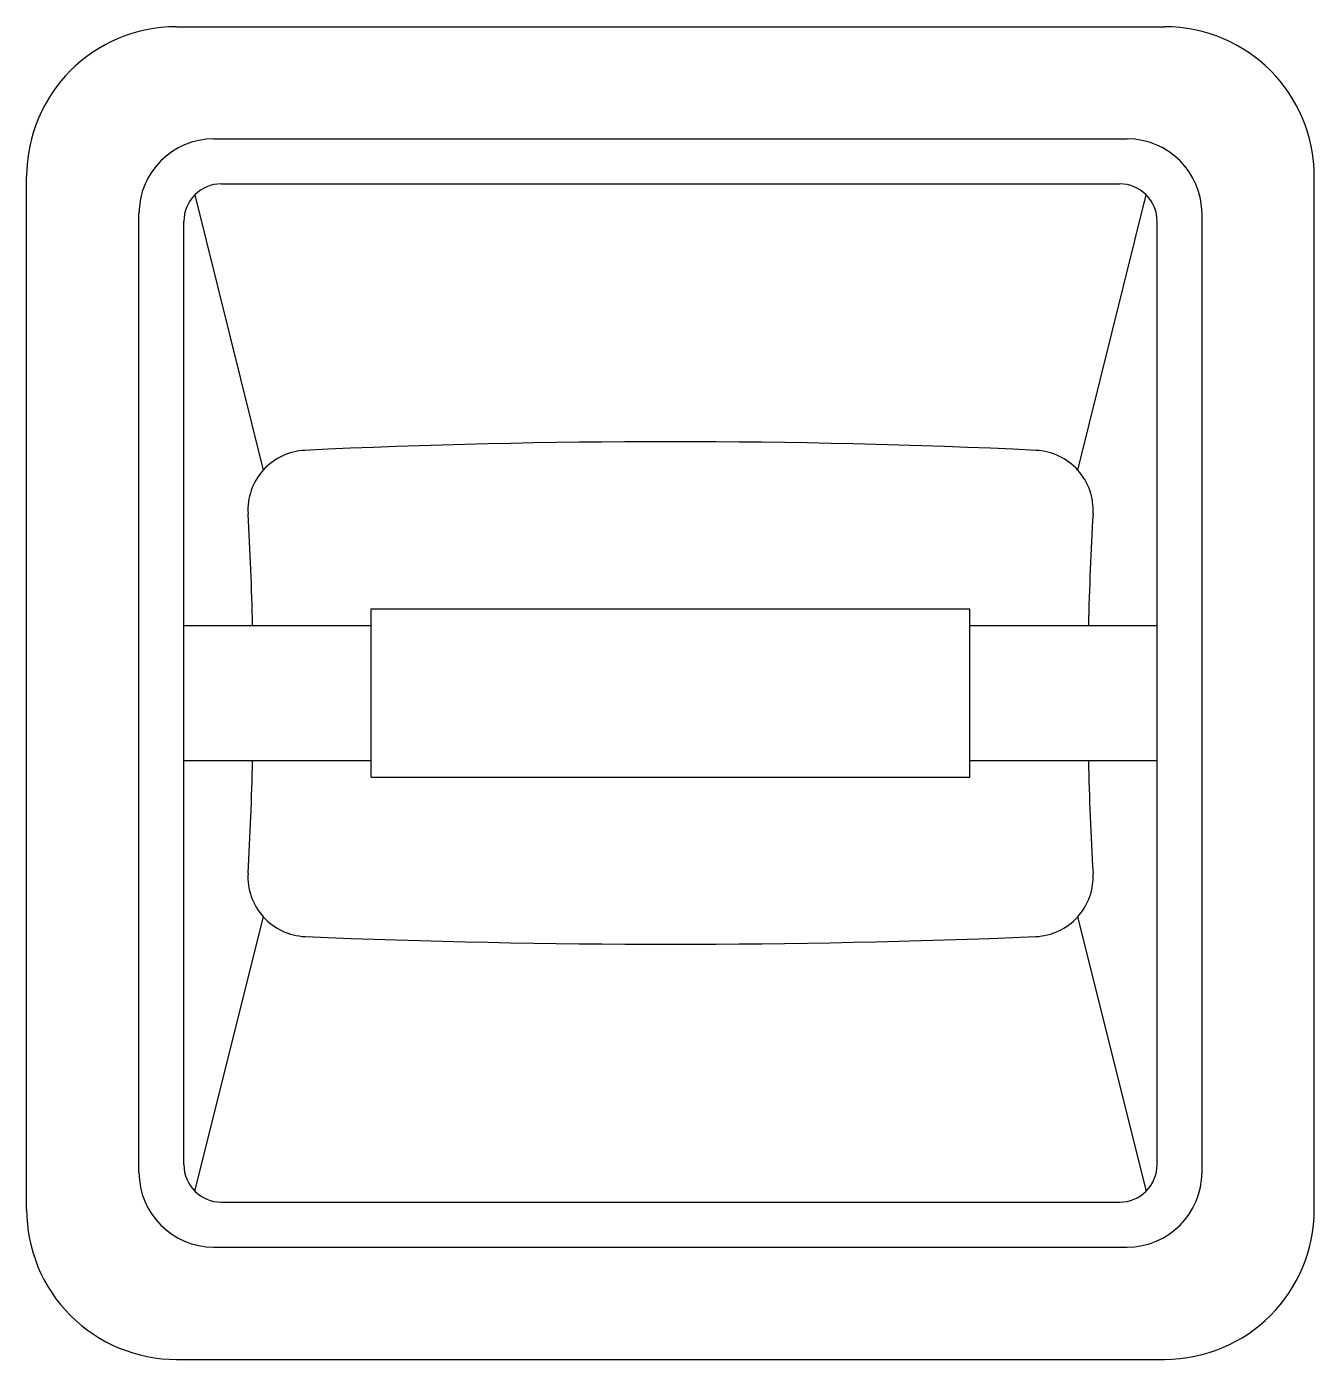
# Model space of a CAD drawing. Extents: x -733.229 to -733.055, y 617.185 to 617.365.
import ezdxf

# ---------------------------------------------------------------- set-up
doc = ezdxf.new("R2010")
doc.units = 0
doc.header["$LTSCALE"] = 0.283146
doc.header["$MEASUREMENT"] = 0
doc.linetypes.add('CONTINU', pattern=[0])
doc.layers.get('0').update_dxf_attribs({"linetype": 'CONTINUOUS'})

msp = doc.modelspace()

# ---------------------------------------------------------------- linework, layer by layer
at = {"linetype": 'CONTINU'}
for points in [[(-733.20835, 617.36534, 0.414208), (-733.22858, 617.34512)], [(-733.05465, 617.34512, 0.414209), (-733.07487, 617.36534)], [(-733.2033, 617.35018, 0.414203), (-733.21341, 617.34006)], [(-733.06982, 617.34006, 0.414204), (-733.07993, 617.35018)], [(-733.20229, 617.34411, 0.414211), (-733.20734, 617.33905)], [(-733.07588, 617.33905, 0.414212), (-733.08094, 617.34411)], [(-733.09224, 617.30812, 0.023397), (-733.19099, 617.30812)], [(-733.19099, 617.30812, 0.417989), (-733.19868, 617.29956)], [(-733.08454, 617.29957, 0.418004), (-733.09224, 617.30812)], [(-733.19806, 617.28445, 0.009292), (-733.19868, 617.29956)], [(-733.08454, 617.29957, 0.009299), (-733.08516, 617.28445)], [(-733.19868, 617.25102, 0.009362), (-733.19806, 617.26624)], [(-733.08517, 617.26624, 0.009366), (-733.08454, 617.25102)], [(-733.19868, 617.25102, 0.419326), (-733.19095, 617.24245)], [(-733.09228, 617.24245, 0.41932), (-733.08454, 617.25102)], [(-733.19095, 617.24245, 0.0211), (-733.09228, 617.24245)], [(-733.20734, 617.21164, 0.414213), (-733.20229, 617.20658)], [(-733.08094, 617.20658, 0.414214), (-733.07588, 617.21164)], [(-733.21341, 617.21063, 0.414212), (-733.2033, 617.20051)], [(-733.07993, 617.20051, 0.414213), (-733.06982, 617.21063)], [(-733.22858, 617.2056, 0.415245), (-733.20832, 617.18534)], [(-733.07487, 617.18534, 0.414213), (-733.05465, 617.20557)]]:
    msp.add_lwpolyline(points, format="xyb", dxfattribs=at)
for points in [[(-733.20835, 617.36534), (-733.07487, 617.36534)], [(-733.2033, 617.35018), (-733.07993, 617.35018)], [(-733.22858, 617.2056), (-733.22858, 617.34512)], [(-733.05465, 617.20557), (-733.05465, 617.34512)], [(-733.20586, 617.34263), (-733.19663, 617.30545)], [(-733.20229, 617.34411), (-733.08094, 617.34411)], [(-733.0866, 617.30545), (-733.07736, 617.34263)], [(-733.21341, 617.21063), (-733.21341, 617.34006)], [(-733.20734, 617.21164), (-733.20734, 617.33905)], [(-733.07588, 617.21164), (-733.07588, 617.33905)], [(-733.06982, 617.21063), (-733.06982, 617.34006)], [(-733.18206, 617.26397), (-733.18206, 617.28672)], [(-733.18206, 617.28672), (-733.10116, 617.28672)], [(-733.10116, 617.26397), (-733.10116, 617.28672)], [(-733.20734, 617.28445), (-733.18206, 617.28445)], [(-733.10116, 617.28445), (-733.07588, 617.28445)], [(-733.20734, 617.26624), (-733.18206, 617.26624)], [(-733.10116, 617.26624), (-733.07588, 617.26624)], [(-733.18206, 617.26397), (-733.10116, 617.26397)], [(-733.20586, 617.20806), (-733.19661, 617.24511)], [(-733.08662, 617.24511), (-733.07736, 617.20806)], [(-733.20229, 617.20658), (-733.08094, 617.20658)], [(-733.2033, 617.20051), (-733.07993, 617.20051)], [(-733.20832, 617.18534), (-733.07487, 617.18534)]]:
    msp.add_lwpolyline(points, dxfattribs=at)

doc.saveas('drawing.dxf')
